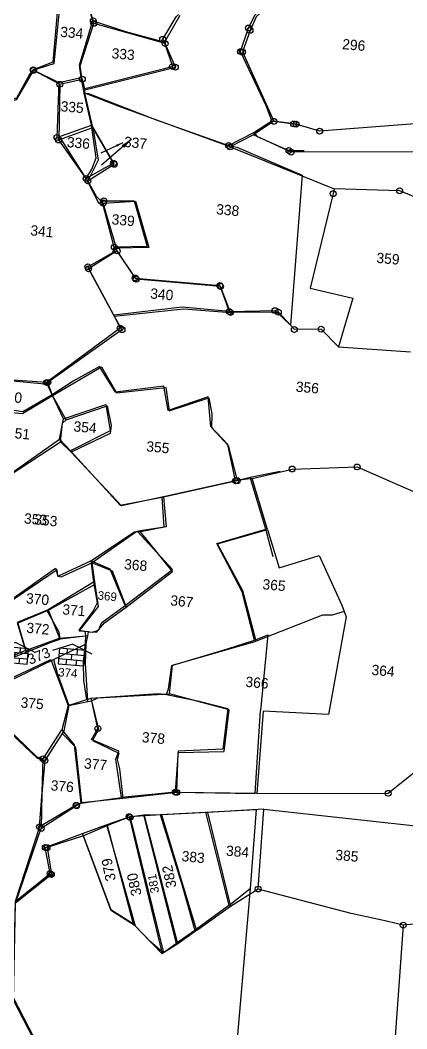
# Model space of a CAD drawing. Header units: metres. Extents: x 260749 to 262740, y 2161314 to 2163084.
# Drawn here: x 261757.1 to 261923, y 2161754.8 to 2162187.7 of the extents above; entities that cross this region are included whole.
import ezdxf

# ---------------------------------------------------------------- set-up
doc = ezdxf.new("R2010")
doc.units = ezdxf.units.M
for name, color, linetype in [('OFF', 1, 'Continuous'), ('POLY_PARCEL', 6, 'Continuous'), ('POLY_ROAD', 30, 'Continuous'), ('SYM_ARROW', 1, 'Continuous'), ('SYM_BUILDING', 1, 'Continuous'), ('SYM_STONE', 1, 'Continuous'), ('TEXT_PARCEL', 7, 'Continuous')]:
    doc.layers.add(name, color=color, linetype=linetype)
doc.styles.add('TEXT_MAP', font='', dxfattribs={"height": 1.8})
doc.styles.get('TEXT_MAP').set_extended_font_data('Kruti Dev 050')
doc.dimstyles.get("Standard").update_dxf_attribs({"dimtxt": 0.18, "dimasz": 0.18, "dimexe": 0.18, "dimexo": 0.0625, "dimgap": 0.09, "dimtad": 0, "dimtih": 1, "dimtoh": 1, "dimdec": 4, "dimzin": 0, "dimdsep": 46, "dimtxsty": 'Standard', "dimcen": 0.09, "dimadec": 0, "dimazin": 0, "dimtfac": 1, "dimtdec": 4, "dimtofl": 0, "dimtmove": 0, "dimatfit": 3, "dimfxl": 1, "dimtolj": 1, "dimtzin": 0, "dimarcsym": 0})

# ---------------------------------------------------------------- blocks, each defined once
blk = doc.blocks.new('STONE')
at = {"layer": 'SYM_STONE'}
blk.add_circle((0, 0), 0.511, dxfattribs=at)
blk = doc.blocks.new('BUILDING')
at = {"layer": 'SYM_BUILDING'}
for p, q in [((-2.25, 2.7), (-2.25, 0)), ((2.25, 2.7), (-2.25, 2.7)), ((2.25, 1.8), (-2.25, 1.8)), ((-0.9, 2.7), (-0.9, 1.8)), ((0, 0.9), (0, 1.8)), ((0.9, 1.8), (0.9, 2.7)), ((2.25, 0), (2.25, 2.7)), ((-2.25, 0.9), (2.25, 0.9)), ((-2.25, 0), (2.25, 0)), ((-0.9, 0.9), (-0.9, 0)), ((0.9, 0), (0.9, 0.9))]:
    blk.add_line(p, q, dxfattribs=at)
for points in [[(0, 3.61), (-3.45, 2.21)], [(0, 3.61), (3.45, 2.21)]]:
    blk.add_lwpolyline(points, dxfattribs=at)
blk = doc.blocks.new('TEXTARROW')
blk.add_leader([(0, 0), (8.64, 0)], dimstyle='Standard', override={"dimtxt": 2.5, "dimasz": 2.5, "dimexe": 1.25, "dimexo": 0.625, "dimgap": 0.625, "dimtad": 1, "dimtih": 0, "dimtoh": 0, "dimzin": 8, "dimcen": 2.5, "dimtofl": 1})

msp = doc.modelspace()

# ---------------------------------------------------------------- linework, layer by layer
at = {"layer": 'OFF'}
for points in [[(261878.08, 2162121.21), (261873.05, 2162056.83)], [(261863.33, 2161923.82), (261860.17, 2161891.43)], [(261858.4, 2161848.94), (261855.8, 2161814.95)], [(261855.8, 2161814.95), (261842.72, 2161664.45)]]:
    msp.add_lwpolyline(points, dxfattribs=at)
at = {"layer": 'POLY_PARCEL'}
for points in [[(261785.07, 2162197.8), (261788.49, 2162187.44)], [(261788.75, 2162186.37), (261785.61, 2162196.47)], [(261865.12, 2162144.6), (261862.82, 2162150.67), (261851.66, 2162174.25), (261855.09, 2162184.39), (261857.94, 2162190), (261863.21, 2162194.74), (261867.14, 2162194.9)], [(261863.85, 2162194.22), (261858.44, 2162189.12), (261855.75, 2162183.36), (261852.44, 2162174.09), (261865.95, 2162144.32)], [(261772.98, 2162190.98), (261771.09, 2162169.75), (261762.72, 2162166.43)], [(261773.64, 2162190.48), (261771.53, 2162169.06), (261771.53, 2162169.06), (261762.89, 2162166.22)], [(261818.26, 2162179.53), (261824.11, 2162189.16), (261825.12, 2162190.25)], [(261825.69, 2162189.78), (261819.59, 2162179.29), (261819.32, 2162177.7)], [(261783.3, 2162163.18), (261782.53, 2162168.39), (261787.86, 2162186.15), (261788.49, 2162187.44)], [(261783.78, 2162162.41), (261782.93, 2162168.09), (261788.75, 2162186.37), (261788.75, 2162186.37)], [(261788.49, 2162187.44), (261802.36, 2162182.83), (261817.74, 2162178.67), (261818.26, 2162179.53)], [(261819.32, 2162177.7), (261819.32, 2162177.7), (261788.75, 2162186.37)], [(261818.26, 2162179.53), (261819.18, 2162177.64), (261822.47, 2162167.87), (261819.11, 2162166.83), (261784.29, 2162158.08)], [(261784.89, 2162157.85), (261823.72, 2162167.57), (261819.32, 2162177.7)], [(261762.72, 2162166.43), (261761.21, 2162164.66), (261755.52, 2162154.3), (261743.22, 2162150.9)], [(261762.89, 2162166.22), (261755.44, 2162153.59), (261744.1, 2162149.95)], [(261762.72, 2162166.43), (261773.65, 2162160.96)], [(261762.89, 2162166.22), (261774.12, 2162160.23)], [(261773.65, 2162160.96), (261783.3, 2162163.18)], [(261784.29, 2162158.08), (261783.3, 2162163.18)], [(261773.65, 2162160.96), (261772.83, 2162137.37)], [(261774.12, 2162160.23), (261773.65, 2162136.31)], [(261774.12, 2162160.23), (261783.78, 2162162.41)], [(261783.78, 2162162.41), (261784.89, 2162157.85)], [(261784.65, 2162156.41), (261784.29, 2162158.08)], [(261784.65, 2162156.41), (261786.4, 2162156.29), (261815.43, 2162145.02), (261846.55, 2162133.97)], [(261787.67, 2162142.71), (261784.65, 2162156.41)], [(261784.93, 2162156.47), (261784.89, 2162157.85)], [(261788.23, 2162141.67), (261784.93, 2162156.47)], [(261847.22, 2162133.33), (261799.64, 2162150.74), (261784.93, 2162156.47)], [(261772.83, 2162137.37), (261787.67, 2162142.71)], [(261773.65, 2162136.31), (261773.65, 2162136.31), (261788.23, 2162141.67)], [(261785.43, 2162119.78), (261787.9, 2162123.76), (261789.71, 2162128.66), (261787.67, 2162142.71)], [(261787.67, 2162142.71), (261797.13, 2162126.3), (261785.43, 2162119.78)], [(261786.17, 2162118.78), (261797.49, 2162125.86), (261788.23, 2162141.67)], [(261788.23, 2162141.67), (261790.54, 2162127.69), (261786.17, 2162118.78)], [(261857.33, 2162139.57), (261865.12, 2162144.6)], [(261865.12, 2162144.6), (261874.46, 2162143.2), (261879.38, 2162142.07)], [(261785.43, 2162119.78), (261775.01, 2162136.21), (261772.83, 2162137.37)], [(261846.55, 2162133.97), (261857.33, 2162139.57)], [(261857.29, 2162138.57), (261847.22, 2162133.33)], [(261857.33, 2162139.57), (261858.84, 2162137.8), (261872.43, 2162131.81), (261879, 2162131.8)], [(261786.17, 2162118.78), (261773.65, 2162136.31), (261773.65, 2162136.31)], [(261846.55, 2162133.97), (261850.14, 2162133.25), (261878.08, 2162121.21)], [(261847.22, 2162133.33), (261891.9, 2162115.3)], [(261790.94, 2162109.2), (261785.43, 2162119.78)], [(261792.76, 2162109.25), (261789.87, 2162112.06), (261786.17, 2162118.78)], [(261891.9, 2162115.3), (261891.41, 2162113.27), (261881.58, 2162072.67), (261899.9, 2162068.39), (261899.9, 2162068.39), (261893.73, 2162047.47)], [(261937.02, 2162086.37), (261946.22, 2162103.28), (261936.42, 2162107.68), (261919.94, 2162114.5), (261891.9, 2162115.3)], [(261790.94, 2162109.2), (261793.07, 2162110.2), (261805.98, 2162110.24), (261811.66, 2162090.61), (261797.5, 2162090.29)], [(261797.5, 2162090.29), (261792.77, 2162108.33), (261792.29, 2162108.56), (261790.94, 2162109.2)], [(261792.76, 2162109.25), (261806.58, 2162110.05), (261812.37, 2162090.14), (261798.42, 2162089.88)], [(261798.42, 2162089.88), (261792.76, 2162109.25)], [(261796.86, 2162088.07), (261797.5, 2162090.29)], [(261797.5, 2162090.29), (261806.46, 2162077.06), (261842.83, 2162073.86), (261846.83, 2162062.72)], [(261798.77, 2162088.67), (261798.42, 2162089.88)], [(261797.27, 2162061.1), (261786.19, 2162081.9), (261796.86, 2162088.07)], [(261798.77, 2162088.67), (261798.77, 2162088.67), (261786.46, 2162080.97), (261797.42, 2162060.67)], [(261847.36, 2162062.28), (261843.1, 2162073.44), (261843.1, 2162073.44), (261806.92, 2162076.51), (261798.77, 2162088.67)], [(261846.83, 2162062.72), (261826.69, 2162064.58), (261797.27, 2162061.1)], [(261797.42, 2162060.67), (261827.31, 2162063.83), (261847.36, 2162062.28)], [(261797.27, 2162061.1), (261800.03, 2162055.52), (261768.43, 2162032.21)], [(261797.42, 2162060.67), (261800.81, 2162054.88), (261768.95, 2162032.18)], [(261846.83, 2162062.72), (261866.45, 2162063.07), (261873.05, 2162056.83)], [(261893.73, 2162047.47), (261886.24, 2162055.12), (261874.75, 2162054.98), (261867.88, 2162062.42), (261847.36, 2162062.28)], [(261893.73, 2162047.47), (261924.53, 2162045.3)], [(261849.52, 2161989.98), (261846.25, 2162005.66), (261838.91, 2162013.33), (261837.75, 2162026.02), (261820.58, 2162020.21), (261818.72, 2162030.61), (261797.96, 2162028.05), (261791.14, 2162039.04), (261779.88, 2162032.82), (261770.79, 2162026.89)], [(261770.94, 2162026.63), (261791.97, 2162038.9), (261798.41, 2162027.79), (261819.59, 2162029.99), (261821, 2162020.07), (261838.11, 2162025.62), (261839.36, 2162018.73), (261839.27, 2162012.87), (261846.34, 2162005.23), (261850.23, 2161990.07)], [(261768.43, 2162032.21), (261751.97, 2162033.34)], [(261768.95, 2162032.18), (261767.65, 2162031.44), (261752.36, 2162032.96)], [(261770.79, 2162026.89), (261768.43, 2162032.21)], [(261770.94, 2162026.63), (261768.95, 2162032.18)], [(261770.79, 2162026.89), (261758.23, 2162019.56), (261748.79, 2162021.05), (261733.11, 2162012.18)], [(261733.62, 2162011.45), (261747.18, 2162019.92), (261758.1, 2162018.91), (261770.94, 2162026.63)], [(261775.7, 2162016.65), (261770.79, 2162026.89)], [(261776.89, 2162016.21), (261770.94, 2162026.63)], [(261775.7, 2162016.65), (261775.7, 2162016.65), (261793.93, 2162022.81), (261795.69, 2162011.46), (261778.73, 2162002.83)], [(261776.89, 2162016.21), (261794.51, 2162022.21), (261796.15, 2162013.73), (261795.77, 2162010.36), (261779, 2162002.23)], [(261773.95, 2162007.89), (261775.7, 2162016.65), (261775.7, 2162016.65)], [(261774.44, 2162006.73), (261775.25, 2162014.74), (261776.89, 2162016.21)], [(261747.52, 2161989.33), (261773.95, 2162007.89)], [(261778.73, 2162002.83), (261773.95, 2162007.89), (261773.95, 2162007.89)], [(261747.7, 2161989.3), (261774.44, 2162006.73)], [(261779, 2162002.23), (261774.44, 2162006.73)], [(261778.73, 2162002.83), (261799.99, 2161979.57), (261818, 2161982.98)], [(261818.67, 2161983.06), (261800.61, 2161979.31), (261779, 2162002.23)], [(261856.71, 2161990.99), (261873.81, 2161995.06), (261873.81, 2161995.06), (261873.81, 2161995.06), (261901.67, 2161995.95), (261928.17, 2161984.38)], [(261818, 2161982.98), (261849.52, 2161989.98)], [(261850.23, 2161990.07), (261818.67, 2161983.06)], [(261849.52, 2161989.98), (261855.78, 2161991.6)], [(261856.71, 2161990.99), (261850.23, 2161990.07)], [(261855.78, 2161991.6), (261868.66, 2161994.16)], [(261862.54, 2161969.3), (261855.78, 2161991.6)], [(261863.23, 2161969.05), (261856.71, 2161990.99)], [(261807.35, 2161968.39), (261808.72, 2161968.65), (261818.93, 2161970.27), (261818, 2161982.98)], [(261818.67, 2161983.06), (261819.79, 2161970.19), (261808.71, 2161968.11)], [(261787.46, 2161955.64), (261806.14, 2161968.16), (261807.35, 2161968.39)], [(261802.24, 2161936.48), (261822.5, 2161951.86), (261807.35, 2161968.39)], [(261857.62, 2161921.64), (261852.38, 2161942.38), (261841.52, 2161963.15), (261862.54, 2161969.3)], [(261858.34, 2161921.15), (261852.72, 2161942.73), (261841.74, 2161962.95), (261863.23, 2161969.05)], [(261865.7, 2161957.31), (261862.54, 2161969.3)], [(261863.23, 2161969.05), (261868.22, 2161952.64), (261885.39, 2161957.91), (261895.11, 2161936.55), (261896.16, 2161933.9)], [(261808.71, 2161968.11), (261806.7, 2161967.91), (261788.01, 2161954.79)], [(261802.63, 2161935.76), (261822.48, 2161951.12), (261808.71, 2161968.11)], [(261736.63, 2161927.34), (261772.29, 2161952.47), (261773.33, 2161949.11), (261787.46, 2161955.64)], [(261802.24, 2161936.48), (261795.75, 2161952.02), (261787.46, 2161955.64)], [(261787.46, 2161955.64), (261788.54, 2161946.5)], [(261788.01, 2161954.79), (261774.59, 2161948.65), (261773.3, 2161949.14), (261773.06, 2161951.82), (261736.68, 2161927.23)], [(261789.31, 2161945.69), (261788.01, 2161954.79)], [(261788.01, 2161954.79), (261796.57, 2161951.34), (261802.63, 2161935.76)], [(261768.75, 2161934.18), (261789.31, 2161945.69)], [(261788.54, 2161946.5), (261769.08, 2161934.65)], [(261788.54, 2161946.5), (261790.19, 2161937.57), (261788.37, 2161934.24), (261782.36, 2161925.86), (261784.95, 2161925.51)], [(261786.45, 2161925.17), (261782.5, 2161925.51), (261790.7, 2161935.98), (261789.31, 2161945.69)], [(261769.08, 2161934.65), (261769.08, 2161934.65), (261755.79, 2161929.19), (261759.37, 2161917.22)], [(261768.75, 2161934.18), (261756.15, 2161928.83), (261759.7, 2161916.45)], [(261774.25, 2161922.09), (261773.84, 2161925.03), (261768.75, 2161934.18)], [(261769.08, 2161934.65), (261773.97, 2161922.45), (261773.97, 2161922.45)], [(261784.95, 2161925.51), (261787.99, 2161925.09), (261790.72, 2161925.88), (261792.1, 2161929.12), (261802.24, 2161936.48)], [(261786.45, 2161925.17), (261789.89, 2161924.97), (261793.27, 2161929.03), (261802.63, 2161935.76)], [(261896.16, 2161933.9), (261891.04, 2161932.35), (261886.89, 2161932.28), (261858.34, 2161921.15)], [(261896.16, 2161933.9), (261896.96, 2161931.55), (261889.36, 2161889.64), (261861.38, 2161891.05), (261858.6, 2161855.72)], [(261785.28, 2161923.44), (261784.95, 2161925.51)], [(261786.2, 2161923.49), (261786.45, 2161925.17)], [(261759.37, 2161917.22), (261773.97, 2161922.45)], [(261759.7, 2161916.45), (261770.82, 2161920.87), (261774.25, 2161922.09)], [(261773.97, 2161922.45), (261785.28, 2161923.44)], [(261786.2, 2161923.49), (261774.25, 2161922.09)], [(261785.17, 2161920.25), (261785.28, 2161923.44)], [(261785.42, 2161919.96), (261786.2, 2161923.49)], [(261819.84, 2161898.2), (261820.71, 2161900.65), (261822.14, 2161910.76), (261846.14, 2161917.81), (261857.62, 2161921.64)], [(261821.17, 2161898.53), (261822.52, 2161910.92), (261858.34, 2161921.15)], [(261857.62, 2161921.64), (261863.33, 2161923.82)], [(261759.37, 2161917.22), (261742.36, 2161909.93)], [(261742.51, 2161909.3), (261748.92, 2161912.15), (261759.7, 2161916.45)], [(261771.46, 2161913.26), (261785.42, 2161919.96)], [(261785.73, 2161896.08), (261784.44, 2161904.35), (261784.36, 2161912.21), (261785.17, 2161920.25)], [(261786.22, 2161895.26), (261786.21, 2161895.47), (261785.09, 2161911.58), (261785.42, 2161919.96)], [(261745.01, 2161901.39), (261770.3, 2161913.35)], [(261745.45, 2161900.77), (261771.46, 2161913.26)], [(261770.3, 2161913.35), (261777.66, 2161893.61)], [(261771.46, 2161913.26), (261772.97, 2161907.45), (261777.94, 2161893.57)], [(261777.66, 2161893.61), (261785.73, 2161896.08)], [(261777.94, 2161893.57), (261786.22, 2161895.26)], [(261785.73, 2161896.08), (261787.6, 2161896.74)], [(261786.22, 2161895.26), (261787.79, 2161895.58)], [(261787.6, 2161896.74), (261816.29, 2161898.66), (261819.84, 2161898.2)], [(261800.54, 2161854), (261800.54, 2161854), (261798.19, 2161870.47), (261798.19, 2161870.47), (261799.5, 2161873.9), (261799.5, 2161873.9), (261787.66, 2161878.92), (261790.46, 2161883.71), (261787.6, 2161896.74)], [(261787.79, 2161895.58), (261790.39, 2161896.83), (261821.17, 2161898.53)], [(261787.79, 2161895.58), (261790.71, 2161883.21), (261788.22, 2161878.59), (261799.51, 2161873.07), (261798.71, 2161870.39), (261799.8, 2161866.38), (261801.17, 2161853.67)], [(261819.84, 2161898.2), (261833.94, 2161895.39), (261846.22, 2161892.27), (261844.05, 2161874.74), (261824.94, 2161873.99), (261823.61, 2161856.32)], [(261824.27, 2161856.25), (261824.9, 2161873.44), (261844.6, 2161873.8), (261846.72, 2161891.71), (261821.17, 2161898.53)], [(261777.66, 2161893.61), (261775.06, 2161883.07)], [(261777.94, 2161893.57), (261775.86, 2161882.67), (261775.1, 2161881.47)], [(261823.61, 2161856.32), (261857.97, 2161855.8), (261860.17, 2161891.43)], [(261766.93, 2161870.63), (261766.93, 2161870.63), (261775.06, 2161883.07)], [(261775.06, 2161883.07), (261780.23, 2161876.7), (261783.15, 2161851.65)], [(261858.6, 2161855.72), (261915.01, 2161855.86), (261926.5, 2161865.12), (261928.4, 2161881.77)], [(261775.1, 2161881.47), (261767.73, 2161869.94)], [(261783.62, 2161851.77), (261781.01, 2161875.46), (261775.1, 2161881.47)], [(261823.61, 2161856.32), (261800.54, 2161854)], [(261824.27, 2161856.25), (261801.17, 2161853.67)], [(261858.6, 2161855.72), (261824.27, 2161856.25)], [(261783.15, 2161851.65), (261781.14, 2161850.71), (261765.42, 2161841.43)], [(261766.17, 2161840.82), (261781.33, 2161850.55), (261783.62, 2161851.77)], [(261783.15, 2161851.65), (261792.25, 2161852.88), (261800.54, 2161854)], [(261801.17, 2161853.67), (261783.62, 2161851.77)], [(261817.22, 2161846.75), (261836.66, 2161847.72)], [(261837.47, 2161847.62), (261817.77, 2161846.61)], [(261836.66, 2161847.72), (261858.4, 2161848.94)], [(261836.66, 2161847.72), (261846.69, 2161807.7)], [(261861.63, 2161849), (261837.47, 2161847.62)], [(261837.47, 2161847.62), (261847.42, 2161807.2)], [(261859.23, 2161814.75), (261861.63, 2161849)], [(261861.63, 2161849), (261934.59, 2161841), (261932.22, 2161800.25), (261921.47, 2161799.22)], [(261804.22, 2161845.78), (261804.18, 2161845.77), (261794.33, 2161841.93)], [(261794.47, 2161842.53), (261803.88, 2161845.82)], [(261803.88, 2161845.82), (261810.14, 2161846.65), (261810.14, 2161846.65)], [(261803.88, 2161845.82), (261818.11, 2161786.91), (261818.11, 2161786.91)], [(261810.53, 2161846.24), (261804.27, 2161845.79), (261804.22, 2161845.78)], [(261804.22, 2161845.78), (261804.29, 2161845.49), (261818.6, 2161787.33)], [(261810.14, 2161846.65), (261817.22, 2161846.75)], [(261824.23, 2161791.37), (261810.14, 2161846.65)], [(261817.77, 2161846.61), (261810.53, 2161846.24)], [(261824.8, 2161791.2), (261810.53, 2161846.24)], [(261817.22, 2161846.75), (261826.56, 2161816.21), (261832, 2161797.02)], [(261817.77, 2161846.61), (261832.71, 2161796.92)], [(261755.04, 2161809.38), (261769.97, 2161821.38), (261767.91, 2161832.59), (261783.84, 2161838.6)], [(261783.84, 2161838.6), (261794.47, 2161842.53)], [(261805.72, 2161799.74), (261796.05, 2161805.86), (261783.84, 2161838.6)], [(261794.33, 2161841.93), (261784.26, 2161837.67)], [(261794.33, 2161841.93), (261806.41, 2161798.96)], [(261805.72, 2161799.74), (261805.72, 2161799.74), (261794.47, 2161842.53)], [(261784.26, 2161837.67), (261768.64, 2161832.53), (261770.51, 2161820.97), (261755.1, 2161808.7)], [(261806.41, 2161798.96), (261796.34, 2161805.41), (261784.26, 2161837.67)], [(261846.69, 2161807.7), (261855.8, 2161814.95)], [(261859.23, 2161814.75), (261859.23, 2161814.75), (261847.42, 2161807.2)], [(261921.47, 2161799.22), (261914.31, 2161801.01), (261899.12, 2161804.19), (261859.23, 2161814.75)], [(261846.69, 2161807.7), (261832.73, 2161797.55), (261832, 2161797.02)], [(261847.42, 2161807.2), (261833.28, 2161797.31), (261832.71, 2161796.92)], [(261818.11, 2161786.91), (261818.11, 2161786.91), (261818.11, 2161786.91), (261818.11, 2161786.91), (261805.72, 2161799.74)], [(261818.6, 2161787.33), (261817.14, 2161788.57), (261812.75, 2161792.32), (261806.41, 2161798.96)], [(261832, 2161797.02), (261825.53, 2161792.32), (261824.23, 2161791.37)], [(261832.71, 2161796.92), (261824.8, 2161791.2)], [(261921.47, 2161799.22), (261916.99, 2161737.38), (261926.12, 2161719.16), (261930.24, 2161664.25)], [(261824.23, 2161791.37), (261818.11, 2161786.91)], [(261824.8, 2161791.2), (261818.6, 2161787.33)]]:
    msp.add_lwpolyline(points, dxfattribs=at)
at = {"layer": 'POLY_ROAD'}
for points in [[(262233.25, 2162178.88), (262230.71, 2162177.15), (262195.57, 2162173.96), (262149.96, 2162169.66), (262131.01, 2162165.7), (262079.32, 2162156.79), (262074.9, 2162156.39), (262060.18, 2162152.84), (262048.66, 2162153.41), (262027.41, 2162149.85), (262017.86, 2162147.65), (261946.71, 2162132.58), (261944.96, 2162131.25), (261873.32, 2162131.07), (261857.29, 2162138.57)], [(261865.95, 2162144.32), (261857.29, 2162138.57)], [(261933.88, 2162143.85), (261885.61, 2162140.09), (261885.61, 2162140.09), (261875.49, 2162143.07), (261865.95, 2162144.32)], [(261766.93, 2161870.63), (261764.35, 2161871.31), (261750.56, 2161884.78), (261745.01, 2161901.39)], [(261767.73, 2161869.94), (261764.62, 2161870.82), (261750.51, 2161884.15), (261745.45, 2161900.77)], [(261765.42, 2161841.43), (261766.6, 2161856.4), (261766.93, 2161870.63)], [(261767.73, 2161869.94), (261766.41, 2161855.67), (261766.17, 2161840.82)], [(261765.42, 2161841.43), (261755.04, 2161809.38)], [(261755.1, 2161808.7), (261766.17, 2161840.82)], [(261755.04, 2161809.38), (261753.91, 2161768.44), (261763.07, 2161750.8), (261770.37, 2161735.22), (261770.86, 2161729.9), (261767.69, 2161691.05), (261769.77, 2161643.42)], [(261769.58, 2161642.81), (261768.34, 2161689.71), (261769.85, 2161718.85), (261771.31, 2161734.2), (261754.29, 2161767.08), (261755.1, 2161808.7), (261755.1, 2161808.7)]]:
    msp.add_lwpolyline(points, dxfattribs=at)

# ---------------------------------------------------------------- block references
at = {"layer": 'SYM_ARROW', "xscale": 1.203523972560374, "yscale": 1.203523972560374, "zscale": 1.203523972560374, "rotation": 205.2662778417821}
msp.add_blockref('TEXTARROW', (261801.17, 2162135.11), dxfattribs=at)
at = {"layer": 'SYM_BUILDING', "xscale": 2.46112052136841, "yscale": 2.46112052136841, "zscale": 2.46112052136841, "rotation": 355.0757096183369}
for p in [(261754.55, 2161911.8), (261778.97, 2161911)]:
    msp.add_blockref('BUILDING', p, dxfattribs=at)
at = {"layer": 'SYM_STONE'}
for name, p, xscale, yscale, zscale, rotation in [('STONE', (261788.49, 2162187.44), 2.456160940353191, 2.456160940353191, 2.456160940353191, 354.3331504470056), ('STONE', (261788.75, 2162186.37), 2.46112052136841, 2.46112052136841, 2.46112052136841, 355.0757096183369), ('STONE', (261855.09, 2162184.39), 2.456160940353191, 2.456160940353191, 2.456160940353191, 354.3331504470056), ('STONE', (261818.26, 2162179.53), 2.456160940353191, 2.456160940353191, 2.456160940353191, 354.3331504470056), ('STONE', (261855.75, 2162183.36), 2.46112052136841, 2.46112052136841, 2.46112052136841, 355.0757096183369), ('STONE', (261819.32, 2162177.7), 2.46112052136841, 2.46112052136841, 2.46112052136841, 355.0757096183369), ('STONE', (261851.66, 2162174.25), 2.456160940353191, 2.456160940353191, 2.456160940353191, 354.3331504470056), ('STONE', (261852.44, 2162174.09), 2.46112052136841, 2.46112052136841, 2.46112052136841, 355.0757096183369), ('STONE', (261762.72, 2162166.43), 2.456160940353191, 2.456160940353191, 2.456160940353191, 354.3331504470056), ('STONE', (261762.89, 2162166.22), 2.46112052136841, 2.46112052136841, 2.46112052136841, 355.0757096183369), ('STONE', (261822.47, 2162167.87), 2.456160940353191, 2.456160940353191, 2.456160940353191, 354.3331504470056), ('STONE', (261823.72, 2162167.57), 2.46112052136841, 2.46112052136841, 2.46112052136841, 355.0757096183369), ('STONE', (261783.78, 2162162.41), 2.46112052136841, 2.46112052136841, 2.46112052136841, 355.0757096183369), ('STONE', (261774.12, 2162160.23), 2.46112052136841, 2.46112052136841, 2.46112052136841, 355.0757096183369), ('STONE', (261865.95, 2162144.32), 2.46112052136841, 2.46112052136841, 2.46112052136841, 355.0757096183369), ('STONE', (261874.46, 2162143.2), 2.456160940353191, 2.456160940353191, 2.456160940353191, 354.3331504470056), ('STONE', (261875.49, 2162143.07), 2.46112052136841, 2.46112052136841, 2.46112052136841, 355.0757096183369), ('STONE', (261885.61, 2162140.09), 2.46112052136841, 2.46112052136841, 2.46112052136841, 355.0757096183369), ('STONE', (261772.83, 2162137.37), 2.456160940353191, 2.456160940353191, 2.456160940353191, 354.3331504470056), ('STONE', (261773.65, 2162136.31), 2.46112052136841, 2.46112052136841, 2.46112052136841, 355.0757096183369), ('TEXTARROW', (261804.89, 2162136.67), 1.968896417094728, 1.968896417094728, 1.968896417094728, 220.8184688622822), ('STONE', (261846.55, 2162133.97), 2.456160940353191, 2.456160940353191, 2.456160940353191, 354.3331504470056), ('STONE', (261847.22, 2162133.33), 2.46112052136841, 2.46112052136841, 2.46112052136841, 355.0757096183369), ('STONE', (261872.43, 2162131.81), 2.456160940353191, 2.456160940353191, 2.456160940353191, 354.3331504470056), ('STONE', (261873.32, 2162131.07), 2.46112052136841, 2.46112052136841, 2.46112052136841, 355.0757096183369), ('STONE', (261797.13, 2162126.3), 2.456160940353191, 2.456160940353191, 2.456160940353191, 354.3331504470056), ('STONE', (261797.49, 2162125.86), 2.46112052136841, 2.46112052136841, 2.46112052136841, 355.0757096183369), ('STONE', (261785.43, 2162119.78), 2.456160940353191, 2.456160940353191, 2.456160940353191, 354.3331504470056), ('STONE', (261786.17, 2162118.78), 2.46112052136841, 2.46112052136841, 2.46112052136841, 355.0757096183369), ('STONE', (261919.94, 2162114.5), 2.46112052136841, 2.46112052136841, 2.46112052136841, 355.0757096183369), ('STONE', (261793.07, 2162110.2), 2.456160940353191, 2.456160940353191, 2.456160940353191, 354.3331504470056), ('STONE', (261891.41, 2162113.27), 2.46112052136841, 2.46112052136841, 2.46112052136841, 355.0757096183369), ('STONE', (261792.76, 2162109.25), 2.46112052136841, 2.46112052136841, 2.46112052136841, 355.0757096183369), ('STONE', (261797.5, 2162090.29), 2.456160940353191, 2.456160940353191, 2.456160940353191, 354.3331504470056), ('STONE', (261798.77, 2162088.67), 2.46112052136841, 2.46112052136841, 2.46112052136841, 355.0757096183369), ('STONE', (261786.19, 2162081.9), 2.456160940353191, 2.456160940353191, 2.456160940353191, 354.3331504470056), ('STONE', (261786.46, 2162080.97), 2.46112052136841, 2.46112052136841, 2.46112052136841, 355.0757096183369), ('STONE', (261806.46, 2162077.06), 2.456160940353191, 2.456160940353191, 2.456160940353191, 354.3331504470056), ('STONE', (261806.92, 2162076.51), 2.46112052136841, 2.46112052136841, 2.46112052136841, 355.0757096183369), ('STONE', (261842.83, 2162073.86), 2.456160940353191, 2.456160940353191, 2.456160940353191, 354.3331504470056), ('STONE', (261843.1, 2162073.44), 2.46112052136841, 2.46112052136841, 2.46112052136841, 355.0757096183369), ('STONE', (261846.83, 2162062.72), 2.456160940353191, 2.456160940353191, 2.456160940353191, 354.3331504470056), ('STONE', (261847.36, 2162062.28), 2.46112052136841, 2.46112052136841, 2.46112052136841, 355.0757096183369), ('STONE', (261866.45, 2162063.07), 2.456160940353191, 2.456160940353191, 2.456160940353191, 354.3331504470056), ('STONE', (261867.88, 2162062.42), 2.46112052136841, 2.46112052136841, 2.46112052136841, 355.0757096183369), ('STONE', (261800.03, 2162055.52), 2.456160940353191, 2.456160940353191, 2.456160940353191, 354.3331504470056), ('STONE', (261800.81, 2162054.88), 2.46112052136841, 2.46112052136841, 2.46112052136841, 355.0757096183369), ('STONE', (261874.75, 2162054.98), 2.46112052136841, 2.46112052136841, 2.46112052136841, 355.0757096183369), ('STONE', (261886.24, 2162055.12), 2.46112052136841, 2.46112052136841, 2.46112052136841, 355.0757096183369), ('STONE', (261768.43, 2162032.21), 2.456160940353191, 2.456160940353191, 2.456160940353191, 354.3331504470056), ('STONE', (261768.95, 2162032.18), 2.46112052136841, 2.46112052136841, 2.46112052136841, 355.0757096183369), ('STONE', (261873.81, 2161995.06), 2.46112052136841, 2.46112052136841, 2.46112052136841, 355.0757096183369), ('STONE', (261901.67, 2161995.95), 2.46112052136841, 2.46112052136841, 2.46112052136841, 355.0757096183369), ('STONE', (261849.52, 2161989.98), 2.456160940353191, 2.456160940353191, 2.456160940353191, 354.3331504470056), ('STONE', (261850.23, 2161990.07), 2.46112052136841, 2.46112052136841, 2.46112052136841, 355.0757096183369), ('STONE', (261790.46, 2161883.71), 2.456160940353191, 2.456160940353191, 2.456160940353191, 354.3331504470056), ('STONE', (261766.93, 2161870.63), 2.456160940353191, 2.456160940353191, 2.456160940353191, 354.3331504470056), ('STONE', (261767.73, 2161869.94), 2.46112052136841, 2.46112052136841, 2.46112052136841, 355.0757096183369), ('STONE', (261823.61, 2161856.32), 2.456160940353191, 2.456160940353191, 2.456160940353191, 354.3331504470056), ('STONE', (261824.27, 2161856.25), 2.46112052136841, 2.46112052136841, 2.46112052136841, 355.0757096183369), ('STONE', (261915.01, 2161855.86), 2.46112052136841, 2.46112052136841, 2.46112052136841, 355.0757096183369), ('STONE', (261781.14, 2161850.71), 2.456160940353191, 2.456160940353191, 2.456160940353191, 354.3331504470056), ('STONE', (261781.33, 2161850.55), 2.46112052136841, 2.46112052136841, 2.46112052136841, 355.0757096183369), ('STONE', (261803.88, 2161845.82), 2.456160940353191, 2.456160940353191, 2.456160940353191, 354.3331504470056), ('STONE', (261765.42, 2161841.43), 2.456160940353191, 2.456160940353191, 2.456160940353191, 354.3331504470056), ('STONE', (261804.29, 2161845.49), 2.46112052136841, 2.46112052136841, 2.46112052136841, 355.0757096183369), ('STONE', (261766.17, 2161840.82), 2.46112052136841, 2.46112052136841, 2.46112052136841, 355.0757096183369), ('STONE', (261767.91, 2161832.59), 2.456160940353191, 2.456160940353191, 2.456160940353191, 354.3331504470056), ('STONE', (261768.64, 2161832.53), 2.46112052136841, 2.46112052136841, 2.46112052136841, 355.0757096183369), ('STONE', (261769.97, 2161821.38), 2.456160940353191, 2.456160940353191, 2.456160940353191, 354.3331504470056), ('STONE', (261770.51, 2161820.97), 2.46112052136841, 2.46112052136841, 2.46112052136841, 355.0757096183369), ('STONE', (261859.23, 2161814.75), 2.46112052136841, 2.46112052136841, 2.46112052136841, 355.0757096183369), ('STONE', (261921.47, 2161799.22), 2.46112052136841, 2.46112052136841, 2.46112052136841, 355.0757096183369)]:
    msp.add_blockref(name, p, dxfattribs=dict(at, xscale=xscale, yscale=yscale, zscale=zscale, rotation=rotation))

# ---------------------------------------------------------------- texts
at = {"layer": 'TEXT_PARCEL', "style": 'TEXT_MAP'}
for s, height, rotation, p in [('334', 4.43, 355.0757, (261774.16, 2162180.61)), ('296', 4.43, 355.0757, (261895.15, 2162175.33)), ('333', 4.43, 355.0757, (261796.21, 2162171.4)), ('335', 4.43, 355.0757, (261774.33, 2162148.66)), ('336', 4.43, 355.0757, (261777.01, 2162133.27)), ('337', 4.421, 354.3332, (261801.51, 2162133.41)), ('338', 4.43, 355.0757, (261841.08, 2162104.45)), ('339', 4.43, 355.0757, (261796.22, 2162100.12)), ('341', 4.421, 354.3332, (261761.35, 2162095.43)), ('359', 4.43, 355.0757, (261909.83, 2162083.58)), ('340', 4.43, 355.0757, (261812.79, 2162068.29)), ('356', 4.43, 355.0757, (261875.24, 2162028.28)), ('350', 4.43, 355.0757, (261747.9, 2162024.21)), ('351', 4.421, 354.3332, (261751.3, 2162008.63)), ('354', 4.43, 355.0757, (261779.88, 2162011.22)), ('355', 4.421, 354.3332, (261811.09, 2162002.7)), ('353', 4.43, 355.0757, (261758.63, 2161971.72)), ('353', 4.421, 354.3332, (261763.05, 2161971.33)), ('368', 4.43, 355.0757, (261801.59, 2161952.06)), ('365', 4.43, 355.0757, (261860.95, 2161943.47)), ('369', 3.684, 354.3332, (261790.23, 2161939.06)), ('370', 4.43, 355.0757, (261759.49, 2161937.44)), ('367', 4.421, 354.3332, (261821.38, 2161936.56)), ('371', 4.43, 355.0757, (261775.09, 2161932.67)), ('372', 4.43, 355.0757, (261759.65, 2161924.77)), ('373', 4.43, 21.6237, (261761.33, 2161910.98)), ('374', 3.692, 355.0757, (261773.32, 2161906.1)), ('364', 4.43, 355.0757, (261907.72, 2161906.7)), ('366', 4.43, 355.0757, (261853.64, 2161901.58)), ('375', 4.43, 355.0757, (261757.17, 2161892.71)), ('378', 4.43, 355.0757, (261809.18, 2161877.82)), ('377', 4.43, 355.0757, (261784.37, 2161866.54)), ('376', 4.43, 355.0757, (261770.09, 2161857.12)), ('383', 4.421, 354.3332, (261826.24, 2161826.79)), ('384', 4.43, 355.0757, (261845.29, 2161829.08)), ('385', 4.43, 355.0757, (261892.2, 2161827.27)), ('379', 4.43, 101.599, (261798.23, 2161818.62)), ('380', 4.43, 102.4495, (261809.28, 2161812.36)), ('381', 3.692, 99.7136, (261816.76, 2161813.33)), ('382', 4.421, 101.8278, (261824.25, 2161815.68))]:
    msp.add_text(s, height=height, rotation=rotation, dxfattribs=at).set_placement(p)

doc.saveas('drawing.dxf')
